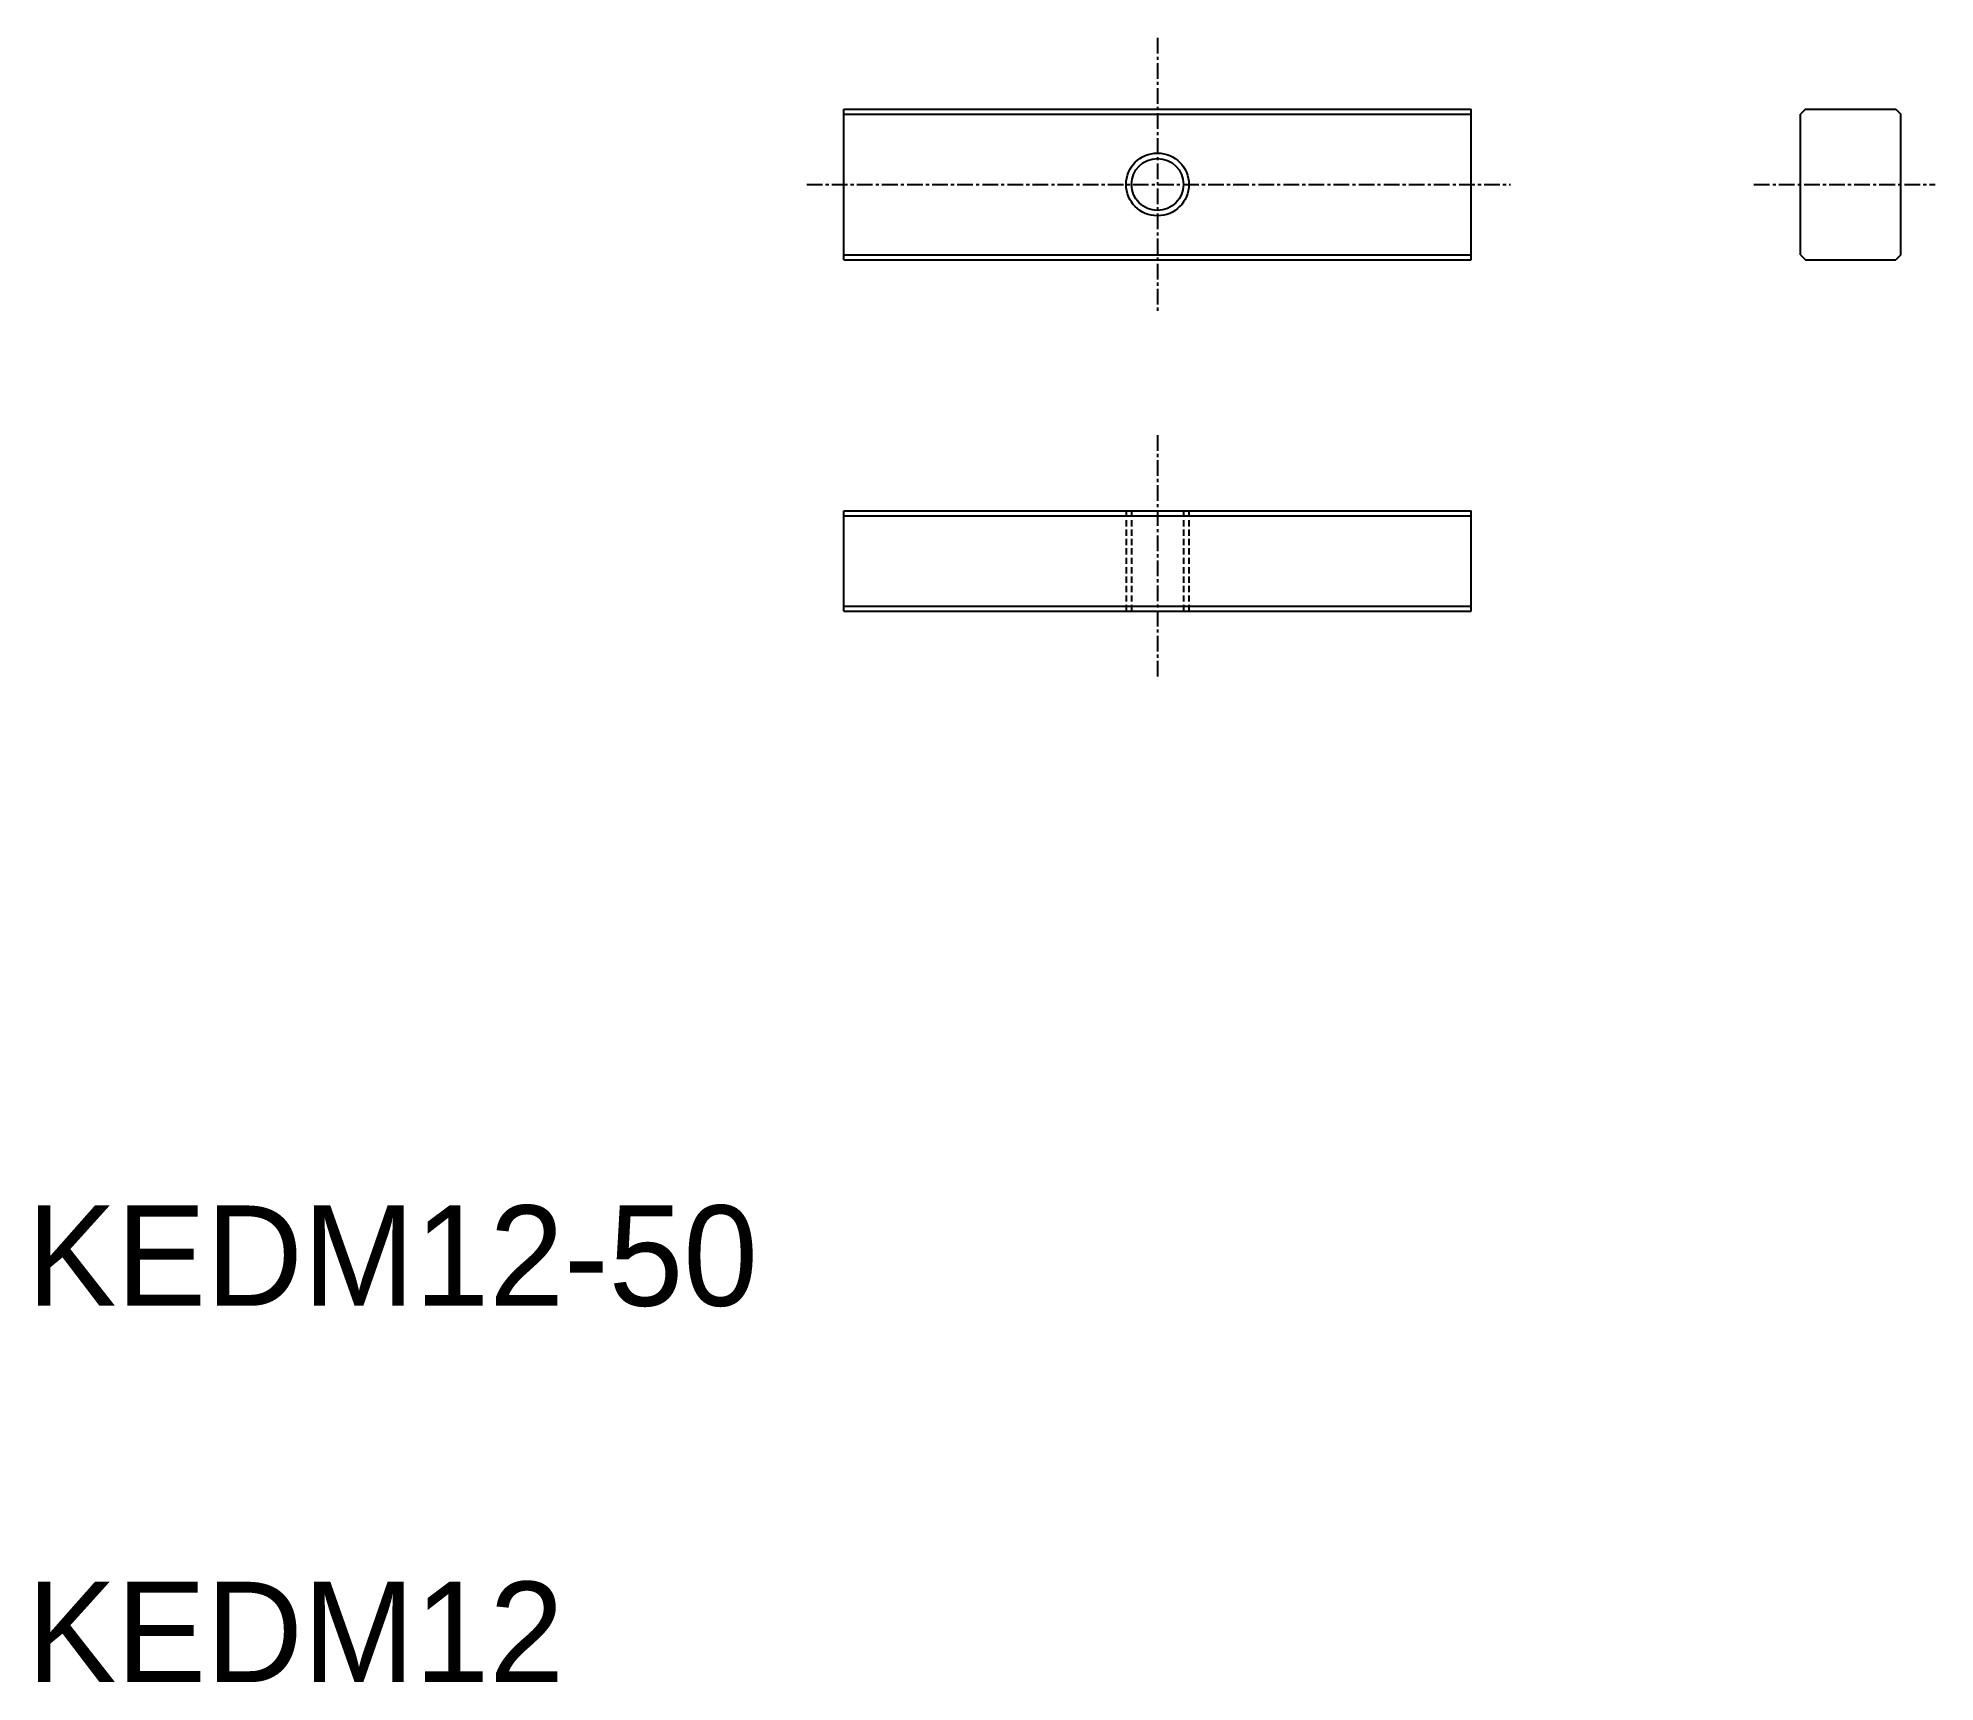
# Model space of a CAD drawing. Extents: x 21 to 172, y 20 to 151.
import ezdxf

# ---------------------------------------------------------------- set-up
doc = ezdxf.new("R2010")
doc.units = 0
doc.linetypes.add('CENTER', pattern=[2, 1.25, -0.25, 0.25, -0.25])
doc.linetypes.add('DASHED', pattern=[0.75, 0.5, -0.25])
doc.layers.get('0').update_dxf_attribs({"linetype": 'CONTINUOUS'})
doc.layers.add('CENTER', color=1, linetype='CENTER')

msp = doc.modelspace()

# ---------------------------------------------------------------- linework, layer by layer
at = {"color": 7, "linetype": 'CONTINUOUS'}
for p, q in [((85.12, 145.4), (135.12, 145.4)), ((85.12, 133.4), (85.12, 145.4)), ((135.12, 133.4), (135.12, 145.4)), ((161.77, 145.4), (161.37, 145)), ((161.77, 145.4), (168.97, 145.4)), ((168.97, 145.4), (169.37, 145)), ((161.37, 133.8), (161.37, 145)), ((169.37, 133.8), (169.37, 145)), ((85.12, 133.4), (135.12, 133.4)), ((161.37, 133.8), (161.77, 133.4)), ((161.77, 133.4), (168.97, 133.4)), ((169.37, 133.8), (168.97, 133.4)), ((85.12, 113.39), (135.12, 113.39)), ((85.12, 105.39), (85.12, 113.39)), ((135.12, 105.39), (135.12, 113.39)), ((85.12, 105.39), (135.12, 105.39)), ((97.62, 105.39), (97.62, 105.39))]:
    msp.add_line(p, q, dxfattribs=at)
at = {"color": 3, "linetype": 'CONTINUOUS'}
for p, q in [((85.12, 145), (135.12, 145)), ((85.12, 133.8), (135.12, 133.8)), ((85.12, 112.99), (135.12, 112.99)), ((85.12, 105.79), (135.12, 105.79))]:
    msp.add_line(p, q, dxfattribs=at)
at = {"color": 3, "linetype": 'DASHED'}
for p, q in [((107.62, 113.39), (107.62, 105.39)), ((108.06, 113.39), (108.06, 105.39)), ((112.19, 113.39), (112.19, 105.39)), ((112.62, 113.39), (112.62, 105.39))]:
    msp.add_line(p, q, dxfattribs=at)
at = {"color": 3, "linetype": 'CONTINUOUS'}
msp.add_circle((110.12, 139.4), 2.5, dxfattribs=at)
at = {"color": 7, "linetype": 'CONTINUOUS'}
msp.add_circle((110.12, 139.4), 2.07, dxfattribs=at)
at = {"layer": 'CENTER', "color": 1, "linetype": 'CENTER'}
for p, q in [((110.12, 151.08), (110.12, 129.14)), ((82.16, 139.4), (138.26, 139.4)), ((157.66, 139.4), (172.1, 139.4)), ((110.12, 119.42), (110.12, 100.15))]:
    msp.add_line(p, q, dxfattribs=at)

# ---------------------------------------------------------------- texts
at = {"color": 7, "linetype": 'CONTINUOUS'}
for s, p in [('KEDM12-50', (20, 50)), ('KEDM12', (20, 20))]:
    msp.add_text(s, height=8, dxfattribs=at).set_placement(p)

doc.saveas('drawing.dxf')
